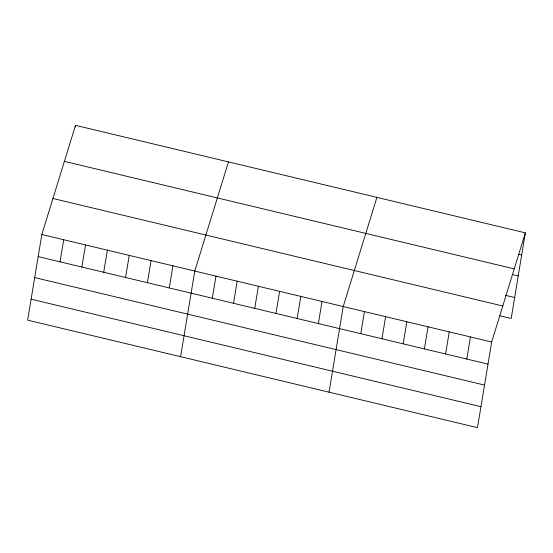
<?xml version="1.0" encoding="UTF-8"?>
<svg xmlns="http://www.w3.org/2000/svg" width="553" height="553" viewBox="0 0 553 553"><rect width="100%" height="100%" fill="white"/><g stroke="black" fill="none" stroke-linecap="round" stroke-linejoin="round"><path stroke-width="0.83" d="M41.828 234.507L27.65 320.146L477.488 427.656L491.665 342.017L525.35 232.854L75.512 125.344L41.828 234.507L491.665 342.017M75.229 127.045L75.512 125.344M60.021 261.832L63.678 239.726M81.865 267.051L85.528 244.951M103.715 272.276L107.372 250.17M125.566 277.495L129.222 255.396M147.416 282.714L151.073 260.615M169.266 287.94L172.923 265.841M180.596 356.699L194.774 271.06L228.458 161.898M212.317 298.226L215.981 276.127M233.525 303.3L237.189 281.194M254.733 308.367L258.389 286.267M275.94 313.433L279.597 291.334M297.148 318.5L300.804 296.401M318.355 323.574L322.012 301.468M329.042 392.174L343.219 306.535L376.904 197.38M360.763 333.708L364.427 311.609M381.971 338.775L385.635 316.675M403.178 343.842L406.842 321.742M424.386 348.915L428.043 326.809M445.594 353.982L449.25 331.876M466.801 359.049L470.458 336.95M525.35 232.854L511.172 318.493L499.753 315.763M518.431 254.18L521.693 254.954M64.397 161.372L514.235 268.876M512.513 274.558L518.223 275.926M505.67 295.385L514.643 297.528M52.943 198.486L502.781 305.996M38.171 256.606L488.009 364.116M34.701 277.578L484.539 385.082M31.12 299.18L480.958 406.69"/></g></svg>
